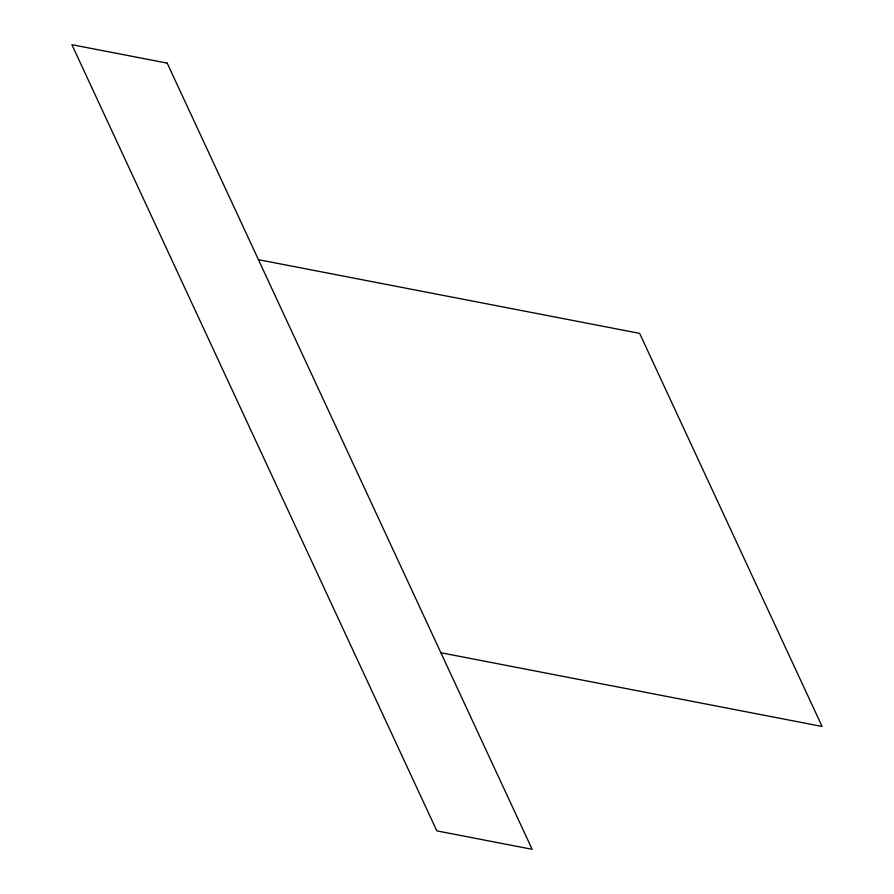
<?xml version="1.0" encoding="UTF-8"?>
<svg xmlns="http://www.w3.org/2000/svg" width="894" height="894" viewBox="0 0 894 894"><rect width="100%" height="100%" fill="white"/><g stroke="black" fill="none" stroke-linecap="round" stroke-linejoin="round"><path stroke-width="1.34" d="M258.433 259.673L639.635 333.373L822.1 726.464L440.898 652.754M167.2 63.128L71.9 44.7L436.831 830.872L532.131 849.3L167.2 63.128"/></g></svg>
